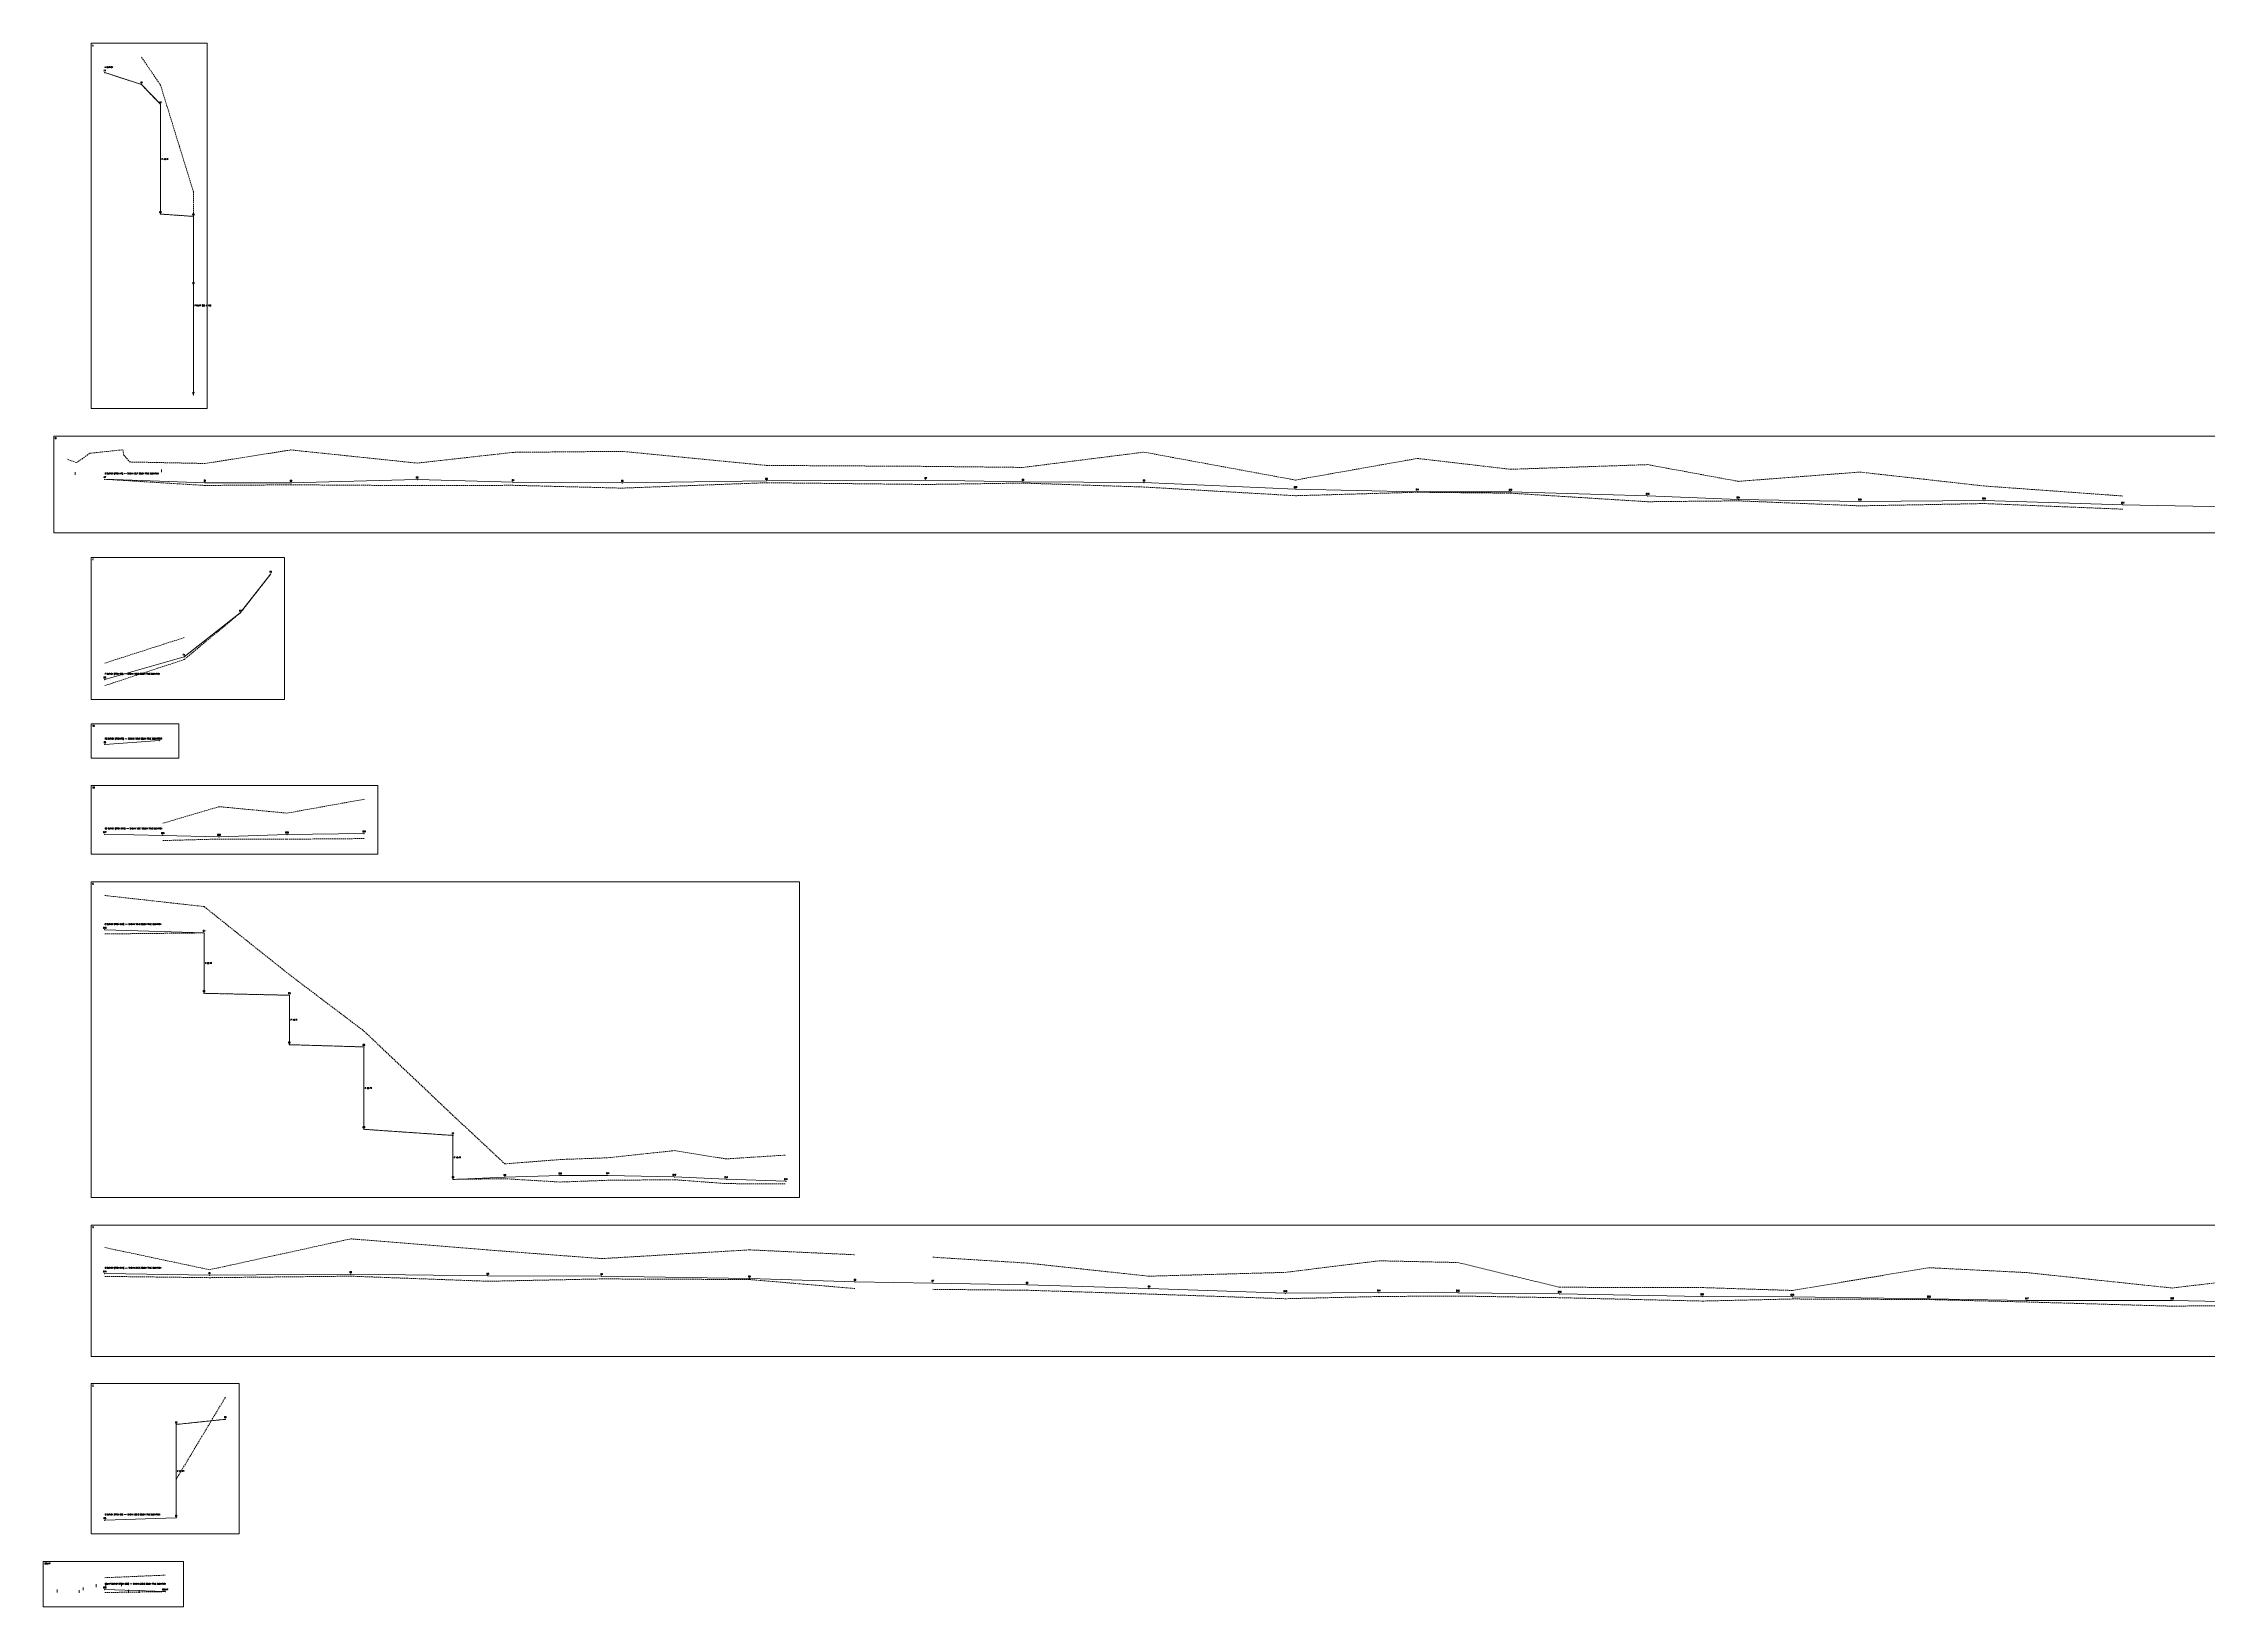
# Model space of a CAD drawing. Header units: feet. Extents: x -143 to 1604, y -1309 to 23.
# Drawn here: x -143 to 645, y -1309 to -740 of the extents above; entities that cross this region are included whole.
import ezdxf

# ---------------------------------------------------------------- set-up
doc = ezdxf.new("R2010")
doc.units = ezdxf.units.FT
doc.header["$MEASUREMENT"] = 0
doc.linetypes.add('DASHED', pattern=[0.75, 0.5, -0.25])
for name, color, linetype, lineweight, true_color in [('CTRL-PROFILE-BOX', 8, 'Continuous', 0, 0x808080), ('CTRL-PROFILE-CEILING-A', 8, 'DASHED', 0, 0x808080), ('CTRL-PROFILE-CEILING-B', 8, 'DASHED', 0, 0x808080), ('CTRL-PROFILE-CEILING-BB', 8, 'DASHED', 0, 0x808080), ('CTRL-PROFILE-CEILING-C', 8, 'DASHED', 0, 0x808080), ('CTRL-PROFILE-CEILING-D', 8, 'DASHED', 0, 0x808080), ('CTRL-PROFILE-CEILING-DSUMP', 8, 'DASHED', 0, 0x808080), ('CTRL-PROFILE-CEILING-E', 8, 'DASHED', 0, 0x808080), ('CTRL-PROFILE-CEILING-F', 8, 'DASHED', 0, 0x808080), ('CTRL-PROFILE-FLOOR-A', 8, 'DASHED', 0, 0x808080), ('CTRL-PROFILE-FLOOR-B', 8, 'DASHED', 0, 0x808080), ('CTRL-PROFILE-FLOOR-BB', 8, 'DASHED', 0, 0x808080), ('CTRL-PROFILE-FLOOR-C', 8, 'DASHED', 0, 0x808080), ('CTRL-PROFILE-FLOOR-D', 8, 'DASHED', 0, 0x808080), ('CTRL-PROFILE-FLOOR-DSUMP', 8, 'DASHED', 0, 0x808080), ('CTRL-PROFILE-FLOOR-E', 8, 'DASHED', 0, 0x808080), ('CTRL-PROFILE-FLOOR-F', 8, 'DASHED', 0, 0x808080), ('CTRL-PROFILE-SHOTS-A', 8, 'Continuous', 9, 0x808080), ('CTRL-PROFILE-SHOTS-B', 8, 'Continuous', 9, 0x808080), ('CTRL-PROFILE-SHOTS-BB', 8, 'Continuous', 9, 0x808080), ('CTRL-PROFILE-SHOTS-C', 8, 'Continuous', 9, 0x808080), ('CTRL-PROFILE-SHOTS-D', 8, 'Continuous', 9, 0x808080), ('CTRL-PROFILE-SHOTS-DSUMP', 8, 'Continuous', 9, 0x808080), ('CTRL-PROFILE-SHOTS-E', 8, 'Continuous', 9, 0x808080), ('CTRL-PROFILE-SHOTS-F', 8, 'Continuous', 9, 0x808080), ('CTRL-PROFILE-SHOTS-F3', 8, 'Continuous', 9, 0x808080), ('CTRL-PROFILE-SPLAYS-A', 8, 'Continuous', 0, 0x808080), ('CTRL-PROFILE-SPLAYS-B', 8, 'Continuous', 0, 0x808080), ('CTRL-PROFILE-SPLAYS-DSUMP', 8, 'Continuous', 0, 0x808080), ('CTRL-PROFILE-STATION-LABELS-A', 1, 'Continuous', 0, 0xff0000), ('CTRL-PROFILE-STATION-LABELS-B', 1, 'Continuous', 0, 0xff0000), ('CTRL-PROFILE-STATION-LABELS-BB', 1, 'Continuous', 0, 0xff0000), ('CTRL-PROFILE-STATION-LABELS-C', 1, 'Continuous', 0, 0xff0000), ('CTRL-PROFILE-STATION-LABELS-D', 1, 'Continuous', 0, 0xff0000), ('CTRL-PROFILE-STATION-LABELS-DSUMP', 1, 'Continuous', 0, 0xff0000), ('CTRL-PROFILE-STATION-LABELS-E', 1, 'Continuous', 0, 0xff0000), ('CTRL-PROFILE-STATION-LABELS-F', 1, 'Continuous', 0, 0xff0000), ('CTRL-PROFILE-STATION-LABELS-F3', 1, 'Continuous', 0, 0xff0000), ('CTRL-PROFILE-STATIONS', 1, 'Continuous', 9, 0xff0000), ('CTRL-PROFILE-STATIONS-A', 1, 'Continuous', 9, 0xff0000), ('CTRL-PROFILE-STATIONS-B', 1, 'Continuous', 9, 0xff0000), ('CTRL-PROFILE-STATIONS-BB', 1, 'Continuous', 9, 0xff0000), ('CTRL-PROFILE-STATIONS-C', 1, 'Continuous', 9, 0xff0000), ('CTRL-PROFILE-STATIONS-D', 1, 'Continuous', 9, 0xff0000), ('CTRL-PROFILE-STATIONS-DSUMP', 1, 'Continuous', 9, 0xff0000), ('CTRL-PROFILE-STATIONS-E', 1, 'Continuous', 9, 0xff0000), ('CTRL-PROFILE-STATIONS-F', 1, 'Continuous', 9, 0xff0000), ('CTRL-PROFILE-STATIONS-F3', 1, 'Continuous', 9, 0xff0000), ('CTRL-PROFILE-TEXT-LABELS-A', 1, 'Continuous', 0, 0xff0000), ('CTRL-PROFILE-TEXT-LABELS-B', 1, 'Continuous', 0, 0xff0000), ('CTRL-PROFILE-TEXT-LABELS-BB', 1, 'Continuous', 0, 0xff0000), ('CTRL-PROFILE-TEXT-LABELS-C', 1, 'Continuous', 0, 0xff0000), ('CTRL-PROFILE-TEXT-LABELS-D', 1, 'Continuous', 0, 0xff0000), ('CTRL-PROFILE-TEXT-LABELS-DSUMP', 1, 'Continuous', 0, 0xff0000), ('CTRL-PROFILE-TEXT-LABELS-E', 1, 'Continuous', 0, 0xff0000), ('CTRL-PROFILE-TEXT-LABELS-F', 1, 'Continuous', 0, 0xff0000), ('CTRL-PROFILE-TEXT-LABELS-F3', 1, 'Continuous', 0, 0xff0000)]:
    doc.layers.add(name, color=color, linetype=linetype, lineweight=lineweight, true_color=true_color)
doc.styles.add('textstyle0', font='')
doc.styles.add('textstyle10', font='')
doc.styles.add('textstyle100', font='')
doc.styles.add('textstyle102', font='')
doc.styles.add('textstyle103', font='')
doc.styles.add('textstyle104', font='')
doc.styles.add('textstyle112', font='')
doc.styles.add('textstyle113', font='')
doc.styles.add('textstyle116', font='')
doc.styles.add('textstyle117', font='')
doc.styles.add('textstyle12', font='')
doc.styles.add('textstyle127', font='')
doc.styles.add('textstyle128', font='')
doc.styles.add('textstyle129', font='')
doc.styles.add('textstyle138', font='')
doc.styles.add('textstyle139', font='')
doc.styles.add('textstyle14', font='')
doc.styles.add('textstyle144', font='')
doc.styles.add('textstyle15', font='')
doc.styles.add('textstyle159', font='')
doc.styles.add('textstyle16', font='')
doc.styles.add('textstyle160', font='')
doc.styles.add('textstyle165', font='')
doc.styles.add('textstyle168', font='')
doc.styles.add('textstyle17', font='')
doc.styles.add('textstyle175', font='')
doc.styles.add('textstyle180', font='')
doc.styles.add('textstyle187', font='')
doc.styles.add('textstyle19', font='')
doc.styles.add('textstyle195', font='')
doc.styles.add('textstyle196', font='')
doc.styles.add('textstyle202', font='')
doc.styles.add('textstyle205', font='')
doc.styles.add('textstyle206', font='')
doc.styles.add('textstyle208', font='')
doc.styles.add('textstyle211', font='')
doc.styles.add('textstyle214', font='')
doc.styles.add('textstyle219', font='')
doc.styles.add('textstyle22', font='')
doc.styles.add('textstyle223', font='')
doc.styles.add('textstyle224', font='')
doc.styles.add('textstyle231', font='')
doc.styles.add('textstyle232', font='')
doc.styles.add('textstyle233', font='')
doc.styles.add('textstyle235', font='')
doc.styles.add('textstyle236', font='')
doc.styles.add('textstyle249', font='')
doc.styles.add('textstyle250', font='')
doc.styles.add('textstyle255', font='')
doc.styles.add('textstyle259', font='')
doc.styles.add('textstyle264', font='')
doc.styles.add('textstyle267', font='')
doc.styles.add('textstyle268', font='')
doc.styles.add('textstyle271', font='')
doc.styles.add('textstyle272', font='')
doc.styles.add('textstyle275', font='')
doc.styles.add('textstyle277', font='')
doc.styles.add('textstyle279', font='')
doc.styles.add('textstyle284', font='')
doc.styles.add('textstyle288', font='')
doc.styles.add('textstyle292', font='')
doc.styles.add('textstyle296', font='')
doc.styles.add('textstyle297', font='')
doc.styles.add('textstyle300', font='')
doc.styles.add('textstyle302', font='')
doc.styles.add('textstyle310', font='')
doc.styles.add('textstyle319', font='')
doc.styles.add('textstyle326', font='')
doc.styles.add('textstyle327', font='')
doc.styles.add('textstyle338', font='')
doc.styles.add('textstyle346', font='')
doc.styles.add('textstyle349', font='')
doc.styles.add('textstyle353', font='')
doc.styles.add('textstyle354', font='')
doc.styles.add('textstyle355', font='')
doc.styles.add('textstyle363', font='')
doc.styles.add('textstyle375', font='')
doc.styles.add('textstyle381', font='')
doc.styles.add('textstyle383', font='')
doc.styles.add('textstyle385', font='')
doc.styles.add('textstyle388', font='')
doc.styles.add('textstyle389', font='')
doc.styles.add('textstyle40', font='')
doc.styles.add('textstyle41', font='')
doc.styles.add('textstyle42', font='')
doc.styles.add('textstyle43', font='')
doc.styles.add('textstyle45', font='')
doc.styles.add('textstyle47', font='')
doc.styles.add('textstyle49', font='')
doc.styles.add('textstyle5', font='')
doc.styles.add('textstyle61', font='')
doc.styles.add('textstyle62', font='')
doc.styles.add('textstyle67', font='')
doc.styles.add('textstyle7', font='')
doc.styles.add('textstyle73', font='')
doc.styles.add('textstyle75', font='')
doc.styles.add('textstyle76', font='')
doc.styles.add('textstyle85', font='')
doc.styles.add('textstyle91', font='')
doc.styles.add('textstyle94', font='')
doc.styles.add('textstyle95', font='')
doc.styles.get('textstyle0').set_extended_font_data('standard')
doc.styles.get('textstyle10').set_extended_font_data('standard')
doc.styles.get('textstyle100').set_extended_font_data('standard')
doc.styles.get('textstyle102').set_extended_font_data('standard')
doc.styles.get('textstyle103').set_extended_font_data('standard')
doc.styles.get('textstyle104').set_extended_font_data('standard')
doc.styles.get('textstyle112').set_extended_font_data('standard')
doc.styles.get('textstyle113').set_extended_font_data('standard')
doc.styles.get('textstyle116').set_extended_font_data('standard')
doc.styles.get('textstyle117').set_extended_font_data('standard')
doc.styles.get('textstyle12').set_extended_font_data('standard')
doc.styles.get('textstyle127').set_extended_font_data('standard')
doc.styles.get('textstyle128').set_extended_font_data('standard')
doc.styles.get('textstyle129').set_extended_font_data('standard')
doc.styles.get('textstyle138').set_extended_font_data('standard')
doc.styles.get('textstyle139').set_extended_font_data('standard')
doc.styles.get('textstyle14').set_extended_font_data('standard')
doc.styles.get('textstyle144').set_extended_font_data('standard')
doc.styles.get('textstyle15').set_extended_font_data('standard')
doc.styles.get('textstyle159').set_extended_font_data('standard')
doc.styles.get('textstyle16').set_extended_font_data('standard')
doc.styles.get('textstyle160').set_extended_font_data('standard')
doc.styles.get('textstyle165').set_extended_font_data('standard')
doc.styles.get('textstyle168').set_extended_font_data('standard')
doc.styles.get('textstyle17').set_extended_font_data('standard')
doc.styles.get('textstyle175').set_extended_font_data('standard')
doc.styles.get('textstyle180').set_extended_font_data('standard')
doc.styles.get('textstyle187').set_extended_font_data('standard')
doc.styles.get('textstyle19').set_extended_font_data('standard')
doc.styles.get('textstyle195').set_extended_font_data('standard')
doc.styles.get('textstyle196').set_extended_font_data('standard')
doc.styles.get('textstyle202').set_extended_font_data('standard')
doc.styles.get('textstyle205').set_extended_font_data('standard')
doc.styles.get('textstyle206').set_extended_font_data('standard')
doc.styles.get('textstyle208').set_extended_font_data('standard')
doc.styles.get('textstyle211').set_extended_font_data('standard')
doc.styles.get('textstyle214').set_extended_font_data('standard')
doc.styles.get('textstyle219').set_extended_font_data('standard')
doc.styles.get('textstyle22').set_extended_font_data('standard')
doc.styles.get('textstyle223').set_extended_font_data('standard')
doc.styles.get('textstyle224').set_extended_font_data('standard')
doc.styles.get('textstyle231').set_extended_font_data('standard')
doc.styles.get('textstyle232').set_extended_font_data('standard')
doc.styles.get('textstyle233').set_extended_font_data('standard')
doc.styles.get('textstyle235').set_extended_font_data('standard')
doc.styles.get('textstyle236').set_extended_font_data('standard')
doc.styles.get('textstyle249').set_extended_font_data('standard')
doc.styles.get('textstyle250').set_extended_font_data('standard')
doc.styles.get('textstyle255').set_extended_font_data('standard')
doc.styles.get('textstyle259').set_extended_font_data('standard')
doc.styles.get('textstyle264').set_extended_font_data('standard')
doc.styles.get('textstyle267').set_extended_font_data('standard')
doc.styles.get('textstyle268').set_extended_font_data('standard')
doc.styles.get('textstyle271').set_extended_font_data('standard')
doc.styles.get('textstyle272').set_extended_font_data('standard')
doc.styles.get('textstyle275').set_extended_font_data('standard')
doc.styles.get('textstyle277').set_extended_font_data('standard')
doc.styles.get('textstyle279').set_extended_font_data('standard')
doc.styles.get('textstyle284').set_extended_font_data('standard')
doc.styles.get('textstyle288').set_extended_font_data('standard')
doc.styles.get('textstyle292').set_extended_font_data('standard')
doc.styles.get('textstyle296').set_extended_font_data('standard')
doc.styles.get('textstyle297').set_extended_font_data('standard')
doc.styles.get('textstyle300').set_extended_font_data('standard')
doc.styles.get('textstyle302').set_extended_font_data('standard')
doc.styles.get('textstyle310').set_extended_font_data('standard')
doc.styles.get('textstyle319').set_extended_font_data('standard')
doc.styles.get('textstyle326').set_extended_font_data('standard')
doc.styles.get('textstyle327').set_extended_font_data('standard')
doc.styles.get('textstyle338').set_extended_font_data('standard')
doc.styles.get('textstyle346').set_extended_font_data('standard')
doc.styles.get('textstyle349').set_extended_font_data('standard')
doc.styles.get('textstyle353').set_extended_font_data('standard')
doc.styles.get('textstyle354').set_extended_font_data('standard')
doc.styles.get('textstyle355').set_extended_font_data('standard')
doc.styles.get('textstyle363').set_extended_font_data('standard')
doc.styles.get('textstyle375').set_extended_font_data('standard')
doc.styles.get('textstyle381').set_extended_font_data('standard')
doc.styles.get('textstyle383').set_extended_font_data('standard')
doc.styles.get('textstyle385').set_extended_font_data('standard')
doc.styles.get('textstyle388').set_extended_font_data('standard')
doc.styles.get('textstyle389').set_extended_font_data('standard')
doc.styles.get('textstyle40').set_extended_font_data('standard')
doc.styles.get('textstyle41').set_extended_font_data('standard')
doc.styles.get('textstyle42').set_extended_font_data('standard')
doc.styles.get('textstyle43').set_extended_font_data('standard')
doc.styles.get('textstyle45').set_extended_font_data('standard')
doc.styles.get('textstyle47').set_extended_font_data('standard')
doc.styles.get('textstyle49').set_extended_font_data('standard')
doc.styles.get('textstyle5').set_extended_font_data('standard')
doc.styles.get('textstyle61').set_extended_font_data('standard')
doc.styles.get('textstyle62').set_extended_font_data('standard')
doc.styles.get('textstyle67').set_extended_font_data('standard')
doc.styles.get('textstyle7').set_extended_font_data('standard')
doc.styles.get('textstyle73').set_extended_font_data('standard')
doc.styles.get('textstyle75').set_extended_font_data('standard')
doc.styles.get('textstyle76').set_extended_font_data('standard')
doc.styles.get('textstyle85').set_extended_font_data('standard')
doc.styles.get('textstyle91').set_extended_font_data('standard')
doc.styles.get('textstyle94').set_extended_font_data('standard')
doc.styles.get('textstyle95').set_extended_font_data('standard')

msp = doc.modelspace()

# ---------------------------------------------------------------- linework, layer by layer
at = {"layer": 'CTRL-PROFILE-BOX', "flags": 128}
for points in [[(-125.9, -872.69), (-83.66, -872.69), (-83.66, -739.66), (-125.9, -739.66)], [(-139.51, -917.93), (1604.39, -917.93), (1604.39, -882.69), (-139.51, -882.69)], [(-125.9, -978.59), (-55.49, -978.59), (-55.49, -926.93), (-125.9, -926.93)], [(-125.9, -999.99), (-93.9, -999.99), (-93.9, -987.49), (-125.9, -987.49)], [(-125.9, -1035.02), (-21.48, -1035.02), (-21.48, -1009.99), (-125.9, -1009.99)], [(-125.9, -1160.06), (132.1, -1160.06), (132.1, -1045.02), (-125.9, -1045.02)], [(-125.9, -1217.94), (1438.43, -1217.94), (1438.43, -1170.06), (-125.9, -1170.06)], [(-125.9, -1282.54), (-72.01, -1282.54), (-72.01, -1227.78), (-125.9, -1227.78)], [(-143.3, -1309.03), (-92.3, -1309.03), (-92.3, -1292.54), (-143.3, -1292.54)]]:
    msp.add_lwpolyline(points, close=True, dxfattribs=at)
at = {"layer": 'CTRL-PROFILE-CEILING-A'}
msp.add_lwpolyline([(-107.58, -744.66), (-100.64, -754.85), (-88.66, -793.69), (-88.66, -856.94), (-88.66, -861.39), (-88.66, -858.87), (-88.66, -858.23), (-88.66, -860.43), (-88.66, -861.63)], dxfattribs=at)
at = {"layer": 'CTRL-PROFILE-CEILING-B'}
msp.add_lwpolyline([(-134.51, -891.17), (-131.16, -892.37), (-126.42, -888.97), (-114.32, -887.69), (-113.96, -889.61), (-111.9, -892.13), (-84.43, -892.69), (-53.11, -887.75), (-7.16, -892.55), (27.78, -888.63), (67.51, -888.26), (120.06, -893.39), (178.05, -893.73), (213.46, -894.12), (257.49, -888.56), (312.65, -898.72), (357.08, -890.85), (390.94, -894.8), (440.91, -893.11), (473.95, -899.19), (518.18, -895.81), (563.41, -900.88), (613.92, -904.53)], dxfattribs=at)
at = {"layer": 'CTRL-PROFILE-CEILING-BB'}
msp.add_lwpolyline([(-99.78, -1023.72), (-79.29, -1017.67), (-54.58, -1020.02), (-26.48, -1014.99)], dxfattribs=at)
at = {"layer": 'CTRL-PROFILE-CEILING-C'}
msp.add_lwpolyline([(-120.9, -1050.02), (-84.76, -1054.05), (-53.69, -1078.85), (-26.57, -1099.37), (5.87, -1130.1), (24.78, -1147.77), (44.9, -1146.18), (62.26, -1145.54), (86.49, -1142.93), (105.36, -1145.95), (127.1, -1144.56)], dxfattribs=at)
at = {"layer": 'CTRL-PROFILE-CEILING-D'}
for points in [[(-120.9, -1178.23), (-82.75, -1186.31), (-31.35, -1175.06), (18.56, -1179.11), (60.03, -1182.26), (113.84, -1179.08), (152.25, -1180.86)], [(180.61, -1181.75), (214.93, -1183.89), (259.37, -1188.67), (308.95, -1187.27), (343.11, -1183.06), (371.8, -1183.69), (408.85, -1192.7), (460.82, -1192.82), (493.62, -1193.86), (543.37, -1185.57), (579, -1187.36), (631.9, -1192.98), (685.65, -1186.5)]]:
    msp.add_lwpolyline(points, dxfattribs=at)
at = {"layer": 'CTRL-PROFILE-CEILING-DSUMP'}
msp.add_lwpolyline([(-120.9, -1298.48), (-98.91, -1297.54)], dxfattribs=at)
at = {"layer": 'CTRL-PROFILE-CEILING-E'}
msp.add_lwpolyline([(-94.91, -1262.64), (-77.01, -1232.78)], dxfattribs=at)
at = {"layer": 'CTRL-PROFILE-CEILING-F'}
msp.add_lwpolyline([(-120.9, -965.39), (-92.06, -956.12)], dxfattribs=at)
at = {"layer": 'CTRL-PROFILE-FLOOR-A'}
msp.add_lwpolyline([(-120.9, -750.33), (-107.58, -754.66), (-100.64, -761.85), (-100.64, -801.85), (-88.66, -802.69), (-88.66, -827.69), (-88.66, -867.69)], dxfattribs=at)
at = {"layer": 'CTRL-PROFILE-FLOOR-B'}
msp.add_lwpolyline([(-120.9, -898.43), (-84.43, -900.69), (-53.11, -900.45), (-7.16, -900.75), (27.78, -900.63), (67.51, -901.66), (120.06, -899.69), (178.05, -900.33), (213.46, -899.82), (257.49, -901.26), (312.65, -904.42), (357.08, -903.15), (390.94, -903.5), (440.91, -906.61), (473.95, -906.29), (518.18, -908.11), (563.41, -907.28), (613.92, -909.33)], dxfattribs=at)
at = {"layer": 'CTRL-PROFILE-FLOOR-BB'}
msp.add_lwpolyline([(-99.78, -1030.02), (-79.29, -1029.47), (-54.58, -1029.52), (-26.48, -1029.29)], dxfattribs=at)
at = {"layer": 'CTRL-PROFILE-FLOOR-C'}
msp.add_lwpolyline([(-120.9, -1064.02), (-84.76, -1063.65), (-84.76, -1085.65), (-53.69, -1086.35), (-53.69, -1104.35), (-26.57, -1105.17), (-26.57, -1135.18), (5.87, -1137.4), (5.87, -1153.4), (24.78, -1153.17), (44.9, -1154.38), (62.26, -1153.74), (86.49, -1153.53), (105.36, -1154.95), (127.1, -1155.06)], dxfattribs=at)
at = {"layer": 'CTRL-PROFILE-FLOOR-D'}
for points in [[(-120.9, -1188.73), (-82.75, -1189.21), (-31.35, -1188.66), (18.56, -1190.51), (60.03, -1189.66), (113.84, -1189.88), (152.25, -1193.16)], [(180.61, -1193.45), (214.93, -1193.79), (259.37, -1195.17), (308.95, -1196.87), (343.11, -1196.06), (371.8, -1195.89), (408.85, -1196.5), (460.82, -1197.72), (493.62, -1196.96), (543.37, -1197.17), (579, -1198.06), (631.9, -1199.58), (685.65, -1199)]]:
    msp.add_lwpolyline(points, dxfattribs=at)
at = {"layer": 'CTRL-PROFILE-FLOOR-DSUMP'}
msp.add_lwpolyline([(-120.9, -1303.88), (-98.91, -1303.54)], dxfattribs=at)
at = {"layer": 'CTRL-PROFILE-FLOOR-E'}
msp.add_lwpolyline([(-94.91, -1276.64), (-94.91, -1242.66), (-77.01, -1240.78)], dxfattribs=at)
at = {"layer": 'CTRL-PROFILE-FLOOR-F'}
msp.add_lwpolyline([(-120.9, -973.59), (-92.06, -964.12), (-71.57, -947.11), (-60.49, -932.93)], dxfattribs=at)
at = {"layer": 'CTRL-PROFILE-SHOTS-A'}
for p, q in [((-120.9, -750.33), (-107.58, -754.66)), ((-107.58, -754.66), (-100.64, -761.85)), ((-100.64, -761.85), (-100.64, -801.85)), ((-100.64, -801.85), (-88.66, -802.69)), ((-88.66, -802.69), (-88.66, -827.69)), ((-88.66, -827.69), (-88.66, -867.69))]:
    msp.add_line(p, q, dxfattribs=at)
at = {"layer": 'CTRL-PROFILE-SHOTS-B'}
for p, q in [((-120.9, -898.43), (-84.43, -899.69)), ((-53.11, -899.75), (-7.16, -898.55)), ((-7.16, -898.55), (27.78, -899.53)), ((120.06, -898.99), (178.05, -898.73)), ((178.05, -898.73), (213.46, -899.42)), ((-84.43, -899.69), (-53.11, -899.75)), ((27.78, -899.53), (67.51, -899.76)), ((67.51, -899.76), (120.06, -898.99)), ((213.46, -899.42), (257.49, -899.66)), ((257.49, -899.66), (312.65, -902.02)), ((312.65, -902.02), (357.08, -902.95)), ((357.08, -902.95), (390.94, -903)), ((390.94, -903), (440.91, -904.51)), ((440.91, -904.51), (473.95, -905.79)), ((473.95, -905.79), (518.18, -906.51)), ((518.18, -906.51), (563.41, -906.18)), ((563.41, -906.18), (613.92, -907.73)), ((613.92, -907.73), (658.49, -908.56))]:
    msp.add_line(p, q, dxfattribs=at)
at = {"layer": 'CTRL-PROFILE-SHOTS-BB'}
for p, q in [((-120.9, -1027.72), (-99.78, -1028.12)), ((-99.78, -1028.12), (-79.29, -1028.67)), ((-79.29, -1028.67), (-54.58, -1027.82)), ((-54.58, -1027.82), (-26.48, -1027.49))]:
    msp.add_line(p, q, dxfattribs=at)
at = {"layer": 'CTRL-PROFILE-SHOTS-C'}
for p, q in [((-120.9, -1062.52), (-84.76, -1063.65)), ((-84.76, -1063.65), (-84.76, -1085.65)), ((-84.76, -1085.65), (-53.69, -1086.35)), ((-53.69, -1086.35), (-53.69, -1104.35)), ((-53.69, -1104.35), (-26.57, -1105.17)), ((-26.57, -1105.17), (-26.57, -1135.18)), ((-26.57, -1135.18), (5.87, -1137.4)), ((5.87, -1137.4), (5.87, -1153.4)), ((5.87, -1153.4), (24.78, -1152.57)), ((24.78, -1152.57), (44.9, -1151.98)), ((44.9, -1151.98), (62.26, -1151.94)), ((62.26, -1151.94), (86.49, -1152.53)), ((86.49, -1152.53), (105.36, -1153.35)), ((105.36, -1153.35), (127.1, -1154.06))]:
    msp.add_line(p, q, dxfattribs=at)
at = {"layer": 'CTRL-PROFILE-SHOTS-D'}
for p, q in [((-120.9, -1187.73), (-82.75, -1188.31)), ((-82.75, -1188.31), (-31.35, -1187.96)), ((-31.35, -1187.96), (18.56, -1188.51)), ((18.56, -1188.51), (60.03, -1188.66)), ((60.03, -1188.66), (113.84, -1189.48)), ((113.84, -1189.48), (152.25, -1190.76)), ((152.25, -1190.76), (180.61, -1191.15)), ((180.61, -1191.15), (214.93, -1191.79)), ((214.93, -1191.79), (259.37, -1193.17)), ((259.37, -1193.17), (308.95, -1194.87)), ((308.95, -1194.87), (343.11, -1194.66)), ((343.11, -1194.66), (371.8, -1194.69)), ((371.8, -1194.69), (408.85, -1195.1)), ((408.85, -1195.1), (460.82, -1196.02)), ((460.82, -1196.02), (493.62, -1196.16)), ((493.62, -1196.16), (543.37, -1196.87)), ((543.37, -1196.87), (579, -1197.56)), ((579, -1197.56), (631.9, -1197.48)), ((631.9, -1197.48), (685.65, -1198.7))]:
    msp.add_line(p, q, dxfattribs=at)
at = {"layer": 'CTRL-PROFILE-SHOTS-DSUMP'}
msp.add_line((-120.9, -1302.78), (-98.91, -1303.54), dxfattribs=at)
at = {"layer": 'CTRL-PROFILE-SHOTS-E'}
for p, q in [((-94.91, -1242.66), (-77.01, -1240.78)), ((-94.91, -1276.64), (-94.91, -1242.66)), ((-120.9, -1277.54), (-94.91, -1276.64))]:
    msp.add_line(p, q, dxfattribs=at)
at = {"layer": 'CTRL-PROFILE-SHOTS-F'}
for p, q in [((-71.57, -947.11), (-60.49, -932.93)), ((-92.06, -963.12), (-71.57, -947.11)), ((-120.9, -971.39), (-92.06, -963.12))]:
    msp.add_line(p, q, dxfattribs=at)
at = {"layer": 'CTRL-PROFILE-SHOTS-F3'}
msp.add_line((-120.9, -994.99), (-100.95, -993.59), dxfattribs=at)
at = {"layer": 'CTRL-PROFILE-SPLAYS-A'}
for p, q in [((-88.66, -865.15), (-88.66, -864.15)), ((-88.66, -866.11), (-88.66, -865.11))]:
    msp.add_line(p, q, dxfattribs=at)
at = {"layer": 'CTRL-PROFILE-SPLAYS-B'}
for p, q in [((-131.7, -896.85), (-131.7, -895.85)), ((-100.28, -895.89), (-100.28, -894.89))]:
    msp.add_line(p, q, dxfattribs=at)
at = {"layer": 'CTRL-PROFILE-SPLAYS-DSUMP'}
for p, q in [((-124.02, -1301.87), (-124.02, -1300.87)), ((-120.49, -1301.71), (-120.49, -1300.71)), ((-114.85, -1301.6), (-114.85, -1300.6)), ((-138.3, -1303.82), (-138.3, -1302.82)), ((-130.26, -1303.98), (-130.26, -1302.98)), ((-128.8, -1302.99), (-128.8, -1301.99)), ((-112.26, -1303.95), (-112.26, -1302.95)), ((-108.38, -1304.03), (-108.38, -1303.03))]:
    msp.add_line(p, q, dxfattribs=at)
at = {"layer": 'CTRL-PROFILE-STATIONS'}
msp.add_point((-120.9, -750.33), dxfattribs=at)
at = {"layer": 'CTRL-PROFILE-STATIONS-A'}
for p in [(-120.9, -750.33), (-107.58, -754.66), (-100.64, -761.85), (-100.64, -801.85), (-88.66, -802.69), (-88.66, -827.69), (-88.66, -867.69)]:
    msp.add_point(p, dxfattribs=at)
at = {"layer": 'CTRL-PROFILE-STATIONS-B'}
for p in [(-120.9, -898.43), (-7.16, -898.55), (178.05, -898.73), (-84.43, -899.69), (-53.11, -899.75), (27.78, -899.53), (67.51, -899.76), (120.06, -898.99), (213.46, -899.42), (257.49, -899.66), (312.65, -902.02), (357.08, -902.95), (390.94, -903), (440.91, -904.51), (473.95, -905.79), (518.18, -906.51), (563.41, -906.18), (613.92, -907.73)]:
    msp.add_point(p, dxfattribs=at)
at = {"layer": 'CTRL-PROFILE-STATIONS-BB'}
for p in [(-120.9, -1027.72), (-99.78, -1028.12), (-79.29, -1028.67), (-54.58, -1027.82), (-26.48, -1027.49)]:
    msp.add_point(p, dxfattribs=at)
at = {"layer": 'CTRL-PROFILE-STATIONS-C'}
for p in [(-120.9, -1062.52), (-84.76, -1063.65), (-84.76, -1085.65), (-53.69, -1086.35), (-53.69, -1104.35), (-26.57, -1105.17), (-26.57, -1135.18), (5.87, -1137.4), (5.87, -1153.4), (24.78, -1152.57), (44.9, -1151.98), (62.26, -1151.94), (86.49, -1152.53), (105.36, -1153.35), (127.1, -1154.06)]:
    msp.add_point(p, dxfattribs=at)
at = {"layer": 'CTRL-PROFILE-STATIONS-D'}
for p in [(-120.9, -1187.73), (-82.75, -1188.31), (-31.35, -1187.96), (18.56, -1188.51), (60.03, -1188.66), (113.84, -1189.48), (152.25, -1190.76), (180.61, -1191.15), (214.93, -1191.79), (259.37, -1193.17), (308.95, -1194.87), (343.11, -1194.66), (371.8, -1194.69), (408.85, -1195.1), (460.82, -1196.02), (493.62, -1196.16), (543.37, -1196.87), (579, -1197.56), (631.9, -1197.48)]:
    msp.add_point(p, dxfattribs=at)
at = {"layer": 'CTRL-PROFILE-STATIONS-DSUMP'}
for p in [(-120.9, -1302.78), (-98.91, -1303.54)]:
    msp.add_point(p, dxfattribs=at)
at = {"layer": 'CTRL-PROFILE-STATIONS-E'}
for p in [(-94.91, -1242.66), (-77.01, -1240.78), (-94.91, -1276.64), (-120.9, -1277.54)]:
    msp.add_point(p, dxfattribs=at)
at = {"layer": 'CTRL-PROFILE-STATIONS-F'}
for p in [(-60.49, -932.93), (-71.57, -947.11), (-92.06, -963.12), (-120.9, -971.39)]:
    msp.add_point(p, dxfattribs=at)
at = {"layer": 'CTRL-PROFILE-STATIONS-F3'}
for p in [(-120.9, -994.99), (-100.95, -993.59)]:
    msp.add_point(p, dxfattribs=at)

# ---------------------------------------------------------------- texts
at = {"layer": 'CTRL-PROFILE-BOX', "char_height": 0.5, "width": 100, "attachment_point": 4}
for s, insert, style in [('A', (-125.4, -740.41), 'textstyle211'), ('B', (-139.01, -883.44), 'textstyle296'), ('F', (-125.4, -927.68), 'textstyle85'), ('F3', (-125.4, -988.24), 'textstyle267'), ('BB', (-125.4, -1010.74), 'textstyle297'), ('C', (-125.4, -1045.77), 'textstyle16'), ('D', (-125.4, -1170.81), 'textstyle232'), ('E', (-125.4, -1228.53), 'textstyle327'), ('DSUMP', (-142.8, -1293.29), 'textstyle49')]:
    msp.add_mtext(s, dxfattribs=dict(at, insert=insert, style=style))
at = {"layer": 'CTRL-PROFILE-STATION-LABELS-A', "char_height": 0.5, "width": 100, "attachment_point": 5}
for s, insert, style in [('A1', (-120.9, -749.58), 'textstyle231'), ('A2', (-107.58, -753.91), 'textstyle310'), ('A3', (-100.64, -761.1), 'textstyle73'), ('A4', (-100.64, -801.1), 'textstyle7'), ('A5', (-88.66, -801.94), 'textstyle381'), ('A6', (-88.66, -826.94), 'textstyle268'), ('A7', (-88.66, -866.94), 'textstyle385')]:
    msp.add_mtext(s, dxfattribs=dict(at, insert=insert, style=style))
at = {"layer": 'CTRL-PROFILE-STATION-LABELS-B', "char_height": 0.5, "width": 100, "attachment_point": 5}
for s, insert, style in [('A7', (-120.9, -897.68), 'textstyle388'), ('B1', (-84.43, -898.94), 'textstyle5'), ('B2', (-53.11, -899), 'textstyle61'), ('B3', (-7.16, -897.8), 'textstyle159'), ('B4', (27.78, -898.78), 'textstyle76'), ('B5', (67.51, -899.01), 'textstyle15'), ('B6', (120.06, -898.24), 'textstyle129'), ('B7', (178.05, -897.98), 'textstyle292'), ('B8', (213.46, -898.67), 'textstyle127'), ('B9', (257.49, -898.91), 'textstyle224'), ('B10', (312.65, -901.27), 'textstyle389'), ('B11', (357.08, -902.2), 'textstyle139'), ('B12', (390.94, -902.25), 'textstyle375'), ('B13', (440.91, -903.76), 'textstyle95'), ('B14', (473.95, -905.04), 'textstyle116'), ('B15', (518.18, -905.76), 'textstyle272'), ('B16', (563.41, -905.43), 'textstyle302'), ('B17', (613.92, -906.98), 'textstyle41')]:
    msp.add_mtext(s, dxfattribs=dict(at, insert=insert, style=style))
at = {"layer": 'CTRL-PROFILE-STATION-LABELS-BB', "char_height": 0.5, "width": 100, "attachment_point": 5}
for s, insert, style in [('B17', (-120.9, -1026.97), 'textstyle249'), ('BB1', (-99.78, -1027.37), 'textstyle104'), ('BB2', (-79.29, -1027.92), 'textstyle353'), ('BB3', (-54.58, -1027.07), 'textstyle271'), ('BB4', (-26.48, -1026.74), 'textstyle19')]:
    msp.add_mtext(s, dxfattribs=dict(at, insert=insert, style=style))
at = {"layer": 'CTRL-PROFILE-STATION-LABELS-C', "char_height": 0.5, "width": 100, "attachment_point": 5}
for s, insert, style in [('B40', (-120.9, -1061.77), 'textstyle91'), ('C1', (-84.76, -1062.9), 'textstyle22'), ('C2', (-84.76, -1084.9), 'textstyle275'), ('C3', (-53.69, -1085.6), 'textstyle100'), ('C4', (-53.69, -1103.6), 'textstyle354'), ('C5', (-26.57, -1104.42), 'textstyle40'), ('C6', (-26.57, -1134.43), 'textstyle355'), ('C7', (5.87, -1136.65), 'textstyle94'), ('C10', (44.9, -1151.23), 'textstyle259'), ('C11', (62.26, -1151.19), 'textstyle383'), ('C8', (5.87, -1152.65), 'textstyle300'), ('C9', (24.78, -1151.82), 'textstyle326'), ('C12', (86.49, -1151.78), 'textstyle187'), ('C13', (105.36, -1152.6), 'textstyle250'), ('C14', (127.1, -1153.31), 'textstyle319')]:
    msp.add_mtext(s, dxfattribs=dict(at, insert=insert, style=style))
at = {"layer": 'CTRL-PROFILE-STATION-LABELS-D', "char_height": 0.5, "width": 100, "attachment_point": 5}
for s, insert, style in [('C14', (-120.9, -1186.98), 'textstyle202'), ('D1', (-82.75, -1187.56), 'textstyle284'), ('D2', (-31.35, -1187.21), 'textstyle117'), ('D3', (18.56, -1187.76), 'textstyle235'), ('D4', (60.03, -1187.91), 'textstyle223'), ('D5', (113.84, -1188.73), 'textstyle128'), ('D6', (152.25, -1190.01), 'textstyle279'), ('D7', (180.61, -1190.4), 'textstyle165'), ('D8', (214.93, -1191.04), 'textstyle277'), ('D9', (259.37, -1192.42), 'textstyle349'), ('D10', (308.95, -1194.12), 'textstyle168'), ('D11', (343.11, -1193.91), 'textstyle144'), ('D12', (371.8, -1193.94), 'textstyle195'), ('D13', (408.85, -1194.35), 'textstyle67'), ('D14', (460.82, -1195.27), 'textstyle214'), ('D15', (493.62, -1195.41), 'textstyle255'), ('D16', (543.37, -1196.12), 'textstyle17'), ('D17', (579, -1196.81), 'textstyle10'), ('D18', (631.9, -1196.73), 'textstyle175')]:
    msp.add_mtext(s, dxfattribs=dict(at, insert=insert, style=style))
at = {"layer": 'CTRL-PROFILE-STATION-LABELS-DSUMP', "char_height": 0.5, "width": 100, "attachment_point": 5}
for s, insert, style in [('D36', (-120.9, -1302.03), 'textstyle75'), ('DSUMP', (-98.91, -1302.79), 'textstyle196')]:
    msp.add_mtext(s, dxfattribs=dict(at, insert=insert, style=style))
at = {"layer": 'CTRL-PROFILE-STATION-LABELS-E', "char_height": 0.5, "width": 100, "attachment_point": 5}
for s, insert, style in [('E2', (-94.91, -1241.91), 'textstyle346'), ('E3', (-77.01, -1240.03), 'textstyle138'), ('D6', (-120.9, -1276.79), 'textstyle219'), ('E1', (-94.91, -1275.89), 'textstyle288')]:
    msp.add_mtext(s, dxfattribs=dict(at, insert=insert, style=style))
at = {"layer": 'CTRL-PROFILE-STATION-LABELS-F', "char_height": 0.5, "width": 100, "attachment_point": 5}
for s, insert, style in [('F3', (-60.49, -932.18), 'textstyle205'), ('F2', (-71.57, -946.36), 'textstyle112'), ('F1', (-92.06, -962.37), 'textstyle45'), ('B3', (-120.9, -970.64), 'textstyle0')]:
    msp.add_mtext(s, dxfattribs=dict(at, insert=insert, style=style))
at = {"layer": 'CTRL-PROFILE-STATION-LABELS-F3', "char_height": 0.5, "width": 100, "attachment_point": 5}
for s, insert, style in [('F3DIG', (-100.95, -992.84), 'textstyle43'), ('F3', (-120.9, -994.24), 'textstyle363')]:
    msp.add_mtext(s, dxfattribs=dict(at, insert=insert, style=style))
at = {"layer": 'CTRL-PROFILE-TEXT-LABELS-A', "char_height": 0.5, "width": 100, "attachment_point": 4}
for s, insert, style in [('A SURVEY', (-120.9, -748.33), 'textstyle338'), ('P 40 FT', (-100.24, -781.85), 'textstyle47'), ('P 65 FT (25 + 40)', (-88.26, -835.19), 'textstyle180')]:
    msp.add_mtext(s, dxfattribs=dict(at, insert=insert, style=style))
at = {"layer": 'CTRL-PROFILE-TEXT-LABELS-B', "insert": (-120.9, -896.43), "char_height": 0.5, "width": 100, "attachment_point": 4, "style": 'textstyle42'}
msp.add_mtext('B SURVEY (FROM A7) -- SHOWN 30.7 BELOW TRUE ELEVATION', dxfattribs=at)
at = {"layer": 'CTRL-PROFILE-TEXT-LABELS-BB', "insert": (-120.9, -1025.72), "char_height": 0.5, "width": 100, "attachment_point": 4, "style": 'textstyle206'}
msp.add_mtext('BB SURVEY (FROM B17) -- SHOWN 150.7 BELOW TRUE ELEVATION', dxfattribs=at)
at = {"layer": 'CTRL-PROFILE-TEXT-LABELS-C', "char_height": 0.5, "width": 100, "attachment_point": 4}
for s, insert, style in [('C SURVEY (FROM B40) -- SHOWN 181.8 BELOW TRUE ELEVATION', (-120.9, -1060.52), 'textstyle102'), ('P 22 FT', (-84.36, -1074.65), 'textstyle12'), ('P 18 FT', (-53.29, -1095.35), 'textstyle208'), ('P 30 FT', (-26.17, -1120.17), 'textstyle236'), ('P 16 FT', (6.27, -1145.4), 'textstyle14')]:
    msp.add_mtext(s, dxfattribs=dict(at, insert=insert, style=style))
at = {"layer": 'CTRL-PROFILE-TEXT-LABELS-D', "insert": (-120.9, -1185.73), "char_height": 0.5, "width": 100, "attachment_point": 4, "style": 'textstyle113'}
msp.add_mtext('D SURVEY (FROM C14) -- SHOWN 215.5 BELOW TRUE ELEVATION', dxfattribs=at)
at = {"layer": 'CTRL-PROFILE-TEXT-LABELS-DSUMP', "insert": (-120.9, -1300.78), "char_height": 0.5, "width": 100, "attachment_point": 4, "style": 'textstyle103'}
msp.add_mtext('DSUMP SURVEY (FROM D36) -- SHOWN 306.6 BELOW TRUE ELEVATION', dxfattribs=at)
at = {"layer": 'CTRL-PROFILE-TEXT-LABELS-E', "char_height": 0.5, "width": 100, "attachment_point": 4}
for s, insert, style in [('P 34 FT', (-94.51, -1259.65), 'textstyle160'), ('E SURVEY (FROM D6) -- SHOWN 302.3 BELOW TRUE ELEVATION', (-120.9, -1275.54), 'textstyle264')]:
    msp.add_mtext(s, dxfattribs=dict(at, insert=insert, style=style))
at = {"layer": 'CTRL-PROFILE-TEXT-LABELS-F', "insert": (-120.9, -969.39), "char_height": 0.5, "width": 100, "attachment_point": 4, "style": 'textstyle62'}
msp.add_mtext('F SURVEY (FROM B3) -- SHOWN 103.6 BELOW TRUE ELEVATION', dxfattribs=at)
at = {"layer": 'CTRL-PROFILE-TEXT-LABELS-F3', "insert": (-120.9, -992.99), "char_height": 0.5, "width": 100, "attachment_point": 4, "style": 'textstyle233'}
msp.add_mtext('F3 SURVEY (FROM F3) -- SHOWN 165.6 BELOW TRUE ELEVATION', dxfattribs=at)

doc.saveas('drawing.dxf')
